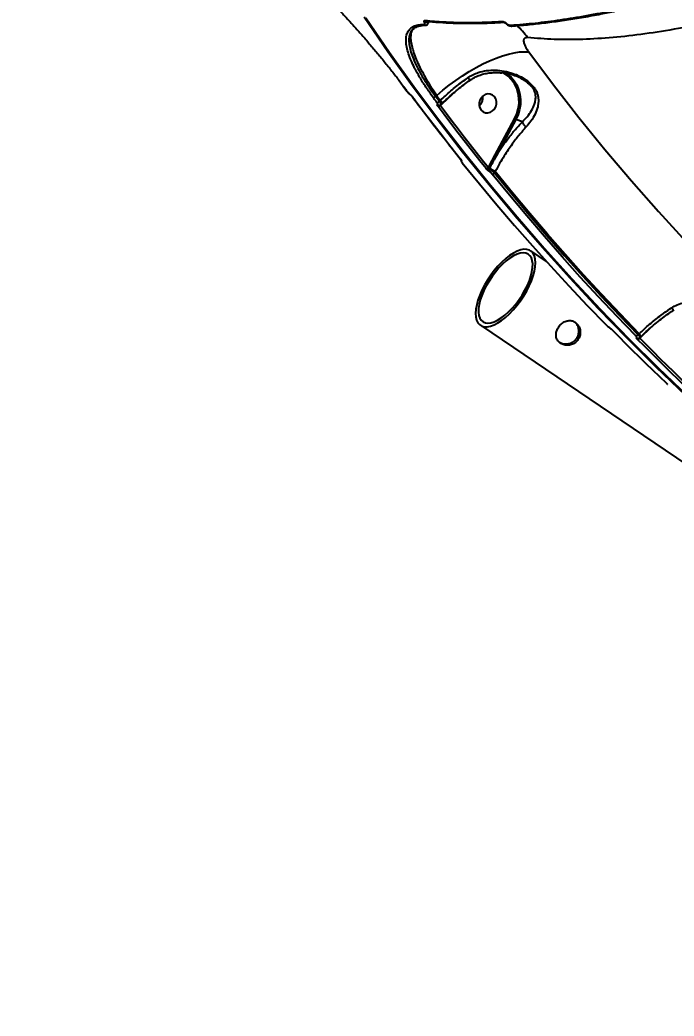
# Model space of a CAD drawing. Header units: millimetres. Extents: x -4153 to 4002, y -5023 to 3197.
# Drawn here: x -1524.8 to -1219.3, y -2143.7 to -1678.3 of the extents above; entities that cross this region are included whole.
import ezdxf

# ---------------------------------------------------------------- set-up
doc = ezdxf.new("R2010")
doc.units = ezdxf.units.MM
for name, color, linetype in [('DIKOM_ОБЪЕКТ', 7, 'Continuous'), ('DIKOM_РАЗМЕР_ЗОНА', 7, 'Continuous'), ('DIKOM_РАЗМЕР_ОБЪЕКТА', 7, 'Continuous')]:
    doc.layers.add(name, color=color, linetype=linetype)
doc.styles.add('style1', font='arialbd.ttf', dxfattribs={"width": 0.8})
doc.dimstyles.new('1-50', dxfattribs={"dimtxt": 300, "dimasz": 200, "dimexe": 100, "dimexo": 0, "dimgap": 100, "dimtad": 1, "dimtxsty": 'style1', "dimcen": 200, "dimclrd": 7, "dimclre": 7, "dimclrt": 7, "dimadec": 1, "dimazin": 2, "dimtfac": 1, "dimtmove": 0, "dimatfit": 2, "dimfxl": 0, "dimlwd": 25, "dimlwe": 18, "dimarcsym": 0})

# ---------------------------------------------------------------- blocks, each defined once
blk = doc.blocks.new('*D9')
at = {"layer": 'Defpoints', "color": 0, "transparency": 16777216}
for p in [(2370.19, 1747.32), (-2106.31, -2974.61), (1195.51, -2974.61)]:
    blk.add_point(p, dxfattribs=at)
at = {"layer": 'DIKOM_РАЗМЕР_ОБЪЕКТА', "color": 7, "lineweight": 18, "transparency": 16777216}
for p, q in [((2370.19, 1747.32), (-2206.31, 1747.32)), ((1195.51, -2974.61), (-2206.31, -2974.61))]:
    blk.add_line(p, q, dxfattribs=at)
at = {"layer": 'DIKOM_РАЗМЕР_ОБЪЕКТА', "color": 7, "lineweight": 25, "transparency": 16777216}
blk.add_line((-2106.31, 1547.32), (-2106.31, -2774.61), dxfattribs=at)
at = {"layer": 'DIKOM_РАЗМЕР_ОБЪЕКТА', "color": 7, "transparency": 16777216}
for points in [[(-2139.64, 1547.32), (-2072.98, 1547.32), (-2106.31, 1747.32)], [(-2139.64, -2774.61), (-2072.98, -2774.61), (-2106.31, -2974.61)]]:
    blk.add_solid(points, dxfattribs=at)
at = {"layer": 'DIKOM_РАЗМЕР_ОБЪЕКТА', "color": 7, "transparency": 16777216, "insert": (-2359.48, -612.26), "char_height": 300, "attachment_point": 5, "rotation": 90, "style": 'style1'}
blk.add_mtext('{\\fArial|b0|i0|c204|p34;4700}', dxfattribs=at)
blk = doc.blocks.new('*D10')
at = {"layer": 'Defpoints', "color": 0, "transparency": 16777216}
for p in [(4001.69, -909.96), (-3216.31, -1859.46), (4001.69, -4923)]:
    blk.add_point(p, dxfattribs=at)
at = {"layer": 'DIKOM_РАЗМЕР_ЗОНА', "color": 7, "lineweight": 18, "transparency": 16777216}
for p, q in [((4001.69, -909.96), (4001.69, -5023)), ((-3216.31, -1859.46), (-3216.31, -5023))]:
    blk.add_line(p, q, dxfattribs=at)
at = {"layer": 'DIKOM_РАЗМЕР_ЗОНА', "color": 7, "lineweight": 25, "transparency": 16777216}
blk.add_line((-3016.31, -4923), (3801.69, -4923), dxfattribs=at)
at = {"layer": 'DIKOM_РАЗМЕР_ЗОНА', "color": 7, "transparency": 16777216}
for points in [[(-3016.31, -4889.67), (-3016.31, -4956.33), (-3216.31, -4923)], [(3801.69, -4889.67), (3801.69, -4956.33), (4001.69, -4923)]]:
    blk.add_solid(points, dxfattribs=at)
at = {"layer": 'DIKOM_РАЗМЕР_ЗОНА', "color": 7, "transparency": 16777216, "insert": (392.69, -4669.83), "char_height": 300, "attachment_point": 5, "style": 'style1'}
blk.add_mtext('{\\fArial|b0|i0|c204|p34;7200}', dxfattribs=at)
blk = doc.blocks.new('*D11')
at = {"layer": 'Defpoints', "color": 0, "transparency": 16777216}
for p in [(2631.36, 3197.31), (-3702.81, -4429.79), (2071.05, -4429.79)]:
    blk.add_point(p, dxfattribs=at)
at = {"layer": 'DIKOM_РАЗМЕР_ЗОНА', "color": 7, "lineweight": 18, "transparency": 16777216}
for p, q in [((2631.36, 3197.31), (-3802.81, 3197.31)), ((2071.05, -4429.79), (-3802.81, -4429.79))]:
    blk.add_line(p, q, dxfattribs=at)
at = {"layer": 'DIKOM_РАЗМЕР_ЗОНА', "color": 7, "lineweight": 25, "transparency": 16777216}
blk.add_line((-3702.81, 2997.31), (-3702.81, -4229.79), dxfattribs=at)
at = {"layer": 'DIKOM_РАЗМЕР_ЗОНА', "color": 7, "transparency": 16777216}
for points in [[(-3736.14, 2997.31), (-3669.48, 2997.31), (-3702.81, 3197.31)], [(-3736.14, -4229.79), (-3669.48, -4229.79), (-3702.81, -4429.79)]]:
    blk.add_solid(points, dxfattribs=at)
at = {"layer": 'DIKOM_РАЗМЕР_ЗОНА', "color": 7, "transparency": 16777216, "insert": (-3955.98, -616.24), "char_height": 300, "attachment_point": 5, "rotation": 90, "style": 'style1'}
blk.add_mtext('{\\fArial|b0|i0|c204|p34;7600}', dxfattribs=at)
blk = doc.blocks.new('*D12')
at = {"layer": 'Defpoints', "color": 0, "transparency": 16777216}
for p in [(-1688.31, 690.56), (2486.69, 690.56), (-1688.31, -3442.2)]:
    blk.add_point(p, dxfattribs=at)
at = {"layer": 'DIKOM_РАЗМЕР_ОБЪЕКТА', "color": 7, "lineweight": 18, "transparency": 16777216}
for p, q in [((-1688.31, 690.56), (-1688.31, -3542.2)), ((2486.69, 690.56), (2486.69, -3542.2))]:
    blk.add_line(p, q, dxfattribs=at)
at = {"layer": 'DIKOM_РАЗМЕР_ОБЪЕКТА', "color": 7, "lineweight": 25, "transparency": 16777216}
blk.add_line((2286.69, -3442.2), (-1488.31, -3442.2), dxfattribs=at)
at = {"layer": 'DIKOM_РАЗМЕР_ОБЪЕКТА', "color": 7, "transparency": 16777216}
for points in [[(-1488.31, -3408.87), (-1488.31, -3475.54), (-1688.31, -3442.2)], [(2286.69, -3408.87), (2286.69, -3475.54), (2486.69, -3442.2)]]:
    blk.add_solid(points, dxfattribs=at)
at = {"layer": 'DIKOM_РАЗМЕР_ОБЪЕКТА', "color": 7, "transparency": 16777216, "insert": (399.19, -3189.03), "char_height": 300, "attachment_point": 5, "style": 'style1'}
blk.add_mtext('{\\fArial|b0|i0|c204|p34;4175}', dxfattribs=at)

msp = doc.modelspace()

# ---------------------------------------------------------------- linework, layer by layer
at = {"layer": 'DIKOM_ОБЪЕКТ', "color": 7, "linetype": 'Continuous'}
for p, q in [((-1334.929, -1678.892), (-1334.949, -1678.89)), ((-1345.832, -1709.221), (-1344.071, -1711.606)), ((-1322.732, -1712.806), (-1323.182, -1713.246)), ((-1330.19, -1713.62), (-1330.691, -1714.02)), ((-1328.932, -1716.402), (-1328.469, -1715.95)), ((-1328.277, -1717.873), (-1327.745, -1717.352)), ((-1323.182, -1713.246), (-1327.764, -1717.672)), ((-1327.745, -1717.352), (-1327.735, -1717.341)), ((-1327.764, -1717.672), (-1328.387, -1718.282)), ((-1302.921, -1741.376), (-1293.781, -1724.442)), ((-1293.187, -1724.746), (-1302.326, -1741.68)), ((-1290.161, -1725.883), (-1293.187, -1724.746)), ((-1305.6, -1747.736), (-1305.709, -1747.938)), ((-1302.826, -1749.174), (-1303.157, -1749.788)), ((-1278.95, -1791.102), (-1286.225, -1786.178)), ((-1309.769, -1820.958), (-1136.337, -1938.363)), ((-1248.372, -1822.989), (-1248.289, -1823.072)), ((-1248.288, -1823.07), (-1248.234, -1823.109)), ((-1230.334, -1822.209), (-1234.926, -1826.645)), ((-1229.88, -1821.765), (-1230.334, -1822.209)), ((-1236.095, -1825.376), (-1235.631, -1824.923)), ((-1235.318, -1826.726), (-1234.908, -1826.325)), ((-1234.926, -1826.645), (-1235.283, -1826.994)), ((-1234.908, -1826.325), (-1234.898, -1826.314))]:
    msp.add_line(p, q, dxfattribs=at)
at = {"layer": 'DIKOM_ОБЪЕКТ', "color": 7, "linetype": 'Continuous', "flags": 128}
for points in [[(-1213.753, -1853.821), (-1227.637, -1840.533), (-1241.286, -1826.969), (-1254.699, -1813.133), (-1267.871, -1799.029), (-1280.797, -1784.661), (-1293.474, -1770.033), (-1305.899, -1755.15), (-1318.066, -1740.017), (-1329.973, -1724.637), (-1341.617, -1709.016), (-1352.992, -1693.159), (-1364.097, -1677.069)], [(-1363.276, -1677.378), (-1352.171, -1693.467), (-1340.795, -1709.325), (-1329.152, -1724.946), (-1317.245, -1740.325), (-1305.078, -1755.459), (-1292.653, -1770.342), (-1279.976, -1784.97), (-1267.05, -1799.338), (-1253.878, -1813.442), (-1240.465, -1827.278), (-1226.815, -1840.842), (-1212.932, -1854.129)], [(-1297.773, -1679.898), (-1297.767, -1679.917), (-1297.756, -1679.931), (-1297.74, -1679.941), (-1297.718, -1679.946), (-1297.691, -1679.946), (-1297.659, -1679.941), (-1297.622, -1679.931), (-1297.581, -1679.917)], [(-1335.472, -1680.738), (-1335.477, -1680.738), (-1335.532, -1680.74)], [(-1294.81, -1681.133), (-1294.858, -1681.139), (-1294.87, -1681.139)], [(-1330.19, -1713.62), (-1327.336, -1711.174), (-1324.358, -1708.807), (-1321.284, -1706.539), (-1318.142, -1704.392), (-1314.961, -1702.386), (-1311.769, -1700.538), (-1308.595, -1698.866), (-1305.469, -1697.384), (-1302.419, -1696.107), (-1299.473, -1695.046), (-1296.658, -1694.21), (-1293.999, -1693.607), (-1291.521, -1693.243), (-1289.245, -1693.121), (-1287.194, -1693.242)], [(-1287.194, -1693.242), (-1275.607, -1708.668), (-1263.753, -1723.848), (-1251.635, -1738.776), (-1239.257, -1753.449), (-1226.623, -1767.861), (-1213.737, -1782.008)], [(-1293.781, -1724.442), (-1292.769, -1722.172), (-1292.084, -1719.783), (-1291.743, -1717.334), (-1291.753, -1714.884), (-1292.114, -1712.491), (-1292.818, -1710.215), (-1293.848, -1708.109), (-1295.178, -1706.224), (-1296.777, -1704.607), (-1298.606, -1703.296), (-1299.201, -1702.963)], [(-1297.769, -1703.178), (-1297.141, -1703.606), (-1295.461, -1705.041), (-1294.012, -1706.743), (-1292.824, -1708.676), (-1291.925, -1710.797), (-1291.333, -1713.06), (-1291.061, -1715.416), (-1291.115, -1717.815), (-1291.494, -1720.204), (-1292.189, -1722.531), (-1293.187, -1724.746)], [(-1345.832, -1709.221), (-1345.829, -1709.224), (-1345.771, -1709.27)], [(-1345.771, -1709.27), (-1345.551, -1709.569), (-1345.331, -1709.867), (-1345.111, -1710.165), (-1344.891, -1710.463), (-1344.671, -1710.761), (-1344.451, -1711.058), (-1344.231, -1711.356), (-1344.01, -1711.654)], [(-1344.071, -1711.606), (-1344.069, -1711.608), (-1344.01, -1711.654)], [(-1309.411, -1714.623), (-1310.039, -1715.735), (-1310.365, -1716.972), (-1310.361, -1718.235), (-1310.028, -1719.42), (-1309.393, -1720.431), (-1308.508, -1721.188), (-1307.443, -1721.628), (-1306.286, -1721.715), (-1305.13, -1721.444), (-1304.069, -1720.835), (-1303.188, -1719.939), (-1302.56, -1718.827), (-1302.234, -1717.59), (-1302.238, -1716.327), (-1302.571, -1715.143), (-1303.206, -1714.131), (-1304.091, -1713.375), (-1305.156, -1712.935), (-1306.313, -1712.847), (-1307.469, -1713.118), (-1308.53, -1713.727), (-1309.411, -1714.623)], [(-1342.507, -1713.182), (-1342.603, -1713.11), (-1342.714, -1712.982)], [(-1341.477, -1714.257), (-1341.474, -1714.261), (-1341.414, -1714.306)], [(-1341.414, -1714.306), (-1338.669, -1717.975), (-1335.91, -1721.631), (-1333.136, -1725.273), (-1330.347, -1728.902), (-1327.544, -1732.517), (-1324.726, -1736.119), (-1321.894, -1739.707), (-1319.047, -1743.282)], [(-1330.051, -1716.904), (-1330.271, -1716.607), (-1330.492, -1716.309), (-1330.712, -1716.011), (-1330.932, -1715.713), (-1331.152, -1715.415), (-1331.372, -1715.117), (-1331.592, -1714.819), (-1331.812, -1714.52)], [(-1330.691, -1714.02), (-1330.471, -1714.318), (-1330.252, -1714.616), (-1330.032, -1714.914), (-1329.812, -1715.212), (-1329.592, -1715.51), (-1329.372, -1715.807), (-1329.152, -1716.105), (-1328.932, -1716.402)], [(-1328.469, -1715.95), (-1328.684, -1715.659), (-1328.9, -1715.368), (-1329.115, -1715.077), (-1329.33, -1714.786), (-1329.545, -1714.495), (-1329.76, -1714.203), (-1329.975, -1713.912), (-1330.19, -1713.62)], [(-1307.141, -1747.76), (-1309.988, -1744.185), (-1312.82, -1740.597), (-1315.638, -1736.996), (-1318.441, -1733.38), (-1321.229, -1729.751), (-1324.003, -1726.109), (-1326.763, -1722.454), (-1329.508, -1718.785)], [(-1328.387, -1718.282), (-1325.644, -1721.947), (-1322.887, -1725.6), (-1320.116, -1729.239), (-1317.329, -1732.865), (-1314.528, -1736.477), (-1311.713, -1740.076), (-1308.883, -1743.661), (-1306.039, -1747.233)], [(-1319.112, -1743.23), (-1319.107, -1743.236), (-1319.047, -1743.282)], [(-1318.819, -1743.636), (-1318.775, -1743.699), (-1318.682, -1743.793)], [(-1318.214, -1745.067), (-1310.2, -1754.909), (-1302.077, -1764.643), (-1293.845, -1774.268), (-1285.506, -1783.783), (-1277.06, -1793.186), (-1268.51, -1802.478), (-1259.855, -1811.655), (-1251.097, -1820.718)], [(-1303.157, -1749.788), (-1295.15, -1759.621), (-1287.033, -1769.347), (-1278.808, -1778.964), (-1270.476, -1788.471), (-1262.037, -1797.867), (-1253.493, -1807.151), (-1244.846, -1816.321), (-1236.095, -1825.376)], [(-1235.631, -1824.923), (-1244.4, -1815.849), (-1253.066, -1806.66), (-1261.627, -1797.357), (-1270.082, -1787.941), (-1278.431, -1778.414), (-1286.672, -1768.776), (-1294.804, -1759.029), (-1302.826, -1749.174)], [(-1237.138, -1825.968), (-1245.896, -1816.906), (-1254.551, -1807.728), (-1263.102, -1798.437), (-1271.547, -1789.033), (-1279.886, -1779.518), (-1288.118, -1769.893), (-1296.241, -1760.159), (-1304.255, -1750.317)], [(-1291.039, -1809.551), (-1289.514, -1807.267), (-1288.135, -1804.919), (-1286.924, -1802.547), (-1285.902, -1800.194), (-1285.088, -1797.898), (-1284.495, -1795.699), (-1284.132, -1793.635), (-1284.007, -1791.741), (-1284.121, -1790.049), (-1284.473, -1788.588), (-1285.056, -1787.384), (-1285.86, -1786.457), (-1286.872, -1785.822), (-1288.074, -1785.491), (-1289.447, -1785.47), (-1290.965, -1785.758), (-1292.604, -1786.35), (-1294.335, -1787.238), (-1296.128, -1788.405), (-1297.954, -1789.831), (-1299.781, -1791.492), (-1301.577, -1793.36), (-1303.311, -1795.402), (-1304.955, -1797.585), (-1306.479, -1799.869), (-1307.859, -1802.217), (-1309.07, -1804.588), (-1310.091, -1806.942), (-1310.905, -1809.238), (-1311.499, -1811.437), (-1311.861, -1813.501), (-1311.987, -1815.395), (-1311.872, -1817.087), (-1311.521, -1818.548), (-1310.938, -1819.752), (-1310.134, -1820.679), (-1309.122, -1821.314), (-1307.919, -1821.645), (-1306.547, -1821.667), (-1305.029, -1821.378), (-1303.39, -1820.786), (-1301.659, -1819.898), (-1299.865, -1818.732), (-1298.039, -1817.305), (-1296.213, -1815.644), (-1294.417, -1813.776), (-1292.682, -1811.734), (-1291.039, -1809.551)], [(-1291.701, -1808.981), (-1290.265, -1806.823), (-1288.972, -1804.604), (-1287.848, -1802.365), (-1286.912, -1800.149), (-1286.184, -1797.997), (-1285.675, -1795.948), (-1285.395, -1794.042), (-1285.351, -1792.312), (-1285.542, -1790.793), (-1285.965, -1789.511), (-1286.612, -1788.492), (-1287.471, -1787.753), (-1288.526, -1787.309), (-1289.758, -1787.167), (-1291.143, -1787.331), (-1292.656, -1787.798), (-1294.268, -1788.559), (-1295.95, -1789.599), (-1297.67, -1790.899), (-1299.396, -1792.435), (-1301.096, -1794.178), (-1302.738, -1796.097), (-1304.292, -1798.154), (-1305.729, -1800.313), (-1307.021, -1802.532), (-1308.146, -1804.771), (-1309.081, -1806.987), (-1309.81, -1809.139), (-1310.319, -1811.188), (-1310.598, -1813.094), (-1310.643, -1814.823), (-1310.452, -1816.343), (-1310.029, -1817.624), (-1309.382, -1818.644), (-1308.522, -1819.383), (-1307.467, -1819.827), (-1306.235, -1819.969), (-1304.85, -1819.804), (-1303.338, -1819.338), (-1301.725, -1818.577), (-1300.043, -1817.538), (-1298.323, -1816.237), (-1296.597, -1814.701), (-1294.898, -1812.958), (-1293.255, -1811.039), (-1291.701, -1808.981)], [(-1249.506, -1822.044), (-1249.551, -1822.016), (-1249.667, -1821.916)], [(-1248.234, -1823.109), (-1245.114, -1826.267), (-1241.983, -1829.411), (-1238.838, -1832.54), (-1235.681, -1835.654), (-1232.512, -1838.754), (-1229.331, -1841.839), (-1226.137, -1844.909), (-1222.931, -1847.965)], [(-1211.025, -1852.443), (-1214.231, -1849.388), (-1217.425, -1846.317), (-1220.606, -1843.232), (-1223.775, -1840.133), (-1226.932, -1837.018), (-1230.076, -1833.889), (-1233.208, -1830.746), (-1236.327, -1827.587)], [(-1235.283, -1826.994), (-1232.167, -1830.15), (-1229.038, -1833.291), (-1225.896, -1836.417), (-1222.742, -1839.529), (-1219.575, -1842.626), (-1216.397, -1845.709), (-1213.205, -1848.777), (-1210.002, -1851.83)]]:
    msp.add_lwpolyline(points, dxfattribs=at)
at = {"layer": 'DIKOM_ОБЪЕКТ', "color": 7, "linetype": 'Continuous'}
for centre, radius, start, end in [((-1335.671, -1677.943), 1.493, 261.10355, 319.37308), ((-1334.86, -1678.111), 0.784, 212.04061, 263.46349), ((-1299.1, -1678.627), 0.745, 210.71226, 272.39796), ((-1340.298, -1680.743), 0.934, 218.51329, 307.63479), ((-1335.513, -1679.898), 0.842, 214.31751, 268.72774), ((-1294.877, -1680.393), 0.746, 210.81195, 270.47856), ((-1316.396, -1707.064), 35.237, 35.57287, 47.9595), ((-1331.84, -1712.952), 1.569, 271.02903, 317.07224), ((-1330.081, -1715.339), 1.566, 271.10083, 317.21758), ((-1329.941, -1717.616), 2.223, 7.10471, 48.52727), ((-1326.9, -1716.937), 1.133, 209.33681, 220.40142), ((-1313.439, -1714.596), 4.896, 309.30455, 9.47393), ((-1313.443, -1714.594), 4.9, 309.32573, 9.44753), ((-1329.066, -1717.273), 0.917, 218.71484, 269.74866), ((-1329.531, -1717.234), 1.551, 270.85752, 317.51684), ((-1291.095, -1719.913), 5.266, 239.32451, 246.59369), ((-1317.871, -1743.532), 0.998, 185.6416, 220.31533), ((-1300.268, -1736.914), 5.191, 239.27243, 246.64576), ((-1307.182, -1746.258), 1.502, 271.55794, 319.55234), ((-1301.301, -1752.418), 6.717, 133.74589, 142.47436), ((-1303.72, -1743.499), 4.635, 241.30784, 246.06966), ((-1304.814, -1748.482), 1.048, 148.73175, 212.2834), ((-1317.836, -1774.748), 29.654, 59.58953, 65.63039), ((-1304.304, -1748.812), 1.506, 271.86305, 319.62341), ((-1237.229, -1824.593), 1.379, 273.81336, 325.37123), ((-1236.104, -1826.121), 0.912, 226.24413, 268.57358), ((-1236.413, -1826.221), 1.369, 273.59688, 325.62191), ((-1237.106, -1826.59), 2.225, 7.11616, 48.50771), ((-1234.078, -1825.921), 1.115, 209.24398, 220.49425)]:
    msp.add_arc(centre, radius, start, end, dxfattribs=at)
for points, knots in [([(-775.147, -1423.176), (-778.78, -1427.027), (-786.052, -1434.734), (-797.69, -1446.359), (-809.825, -1457.994), (-822.653, -1469.772), (-836.164, -1481.666), (-850.35, -1493.648), (-864.987, -1505.521), (-880.537, -1517.644), (-897.033, -1529.974), (-914.481, -1542.46), (-932.304, -1554.678), (-950.419, -1566.571), (-968.742, -1578.082), (-987.198, -1589.158), (-1005.757, -1599.772), (-1024.387, -1609.916), (-1043.05, -1619.575), (-1061.659, -1628.703), (-1080.125, -1637.257), (-1098.377, -1645.196), (-1116.379, -1652.497), (-1134.107, -1659.16), (-1151.523, -1665.177), (-1168.546, -1670.519), (-1185.096, -1675.162), (-1201.415, -1679.153), (-1217.423, -1682.431), (-1233.05, -1684.953), (-1247.972, -1686.655), (-1262.103, -1687.5), (-1275.484, -1687.566), (-1283.653, -1686.899), (-1287.735, -1686.565)], [0, 0, 0, 0, 0.0277664, 0.0555663, 0.0833658, 0.1111323, 0.1400374, 0.1689801, 0.1979226, 0.2268277, 0.2586373, 0.2905482, 0.3225098, 0.3544716, 0.3863819, 0.4181914, 0.4498953, 0.4816999, 0.5135555, 0.5454108, 0.5772152, 0.6089191, 0.6405474, 0.672276, 0.7040551, 0.7358343, 0.7675626, 0.7991908, 0.8325939, 0.8660265, 0.8994295, 0.932943, 0.9664864, 1, 1, 1, 1]), ([(-1384.039, -1665.148), (-1383.013, -1666.176), (-1380.962, -1668.233), (-1377.576, -1671.742), (-1374.111, -1675.417), (-1370.628, -1679.197), (-1367.024, -1683.201), (-1363.344, -1687.394), (-1359.647, -1691.719), (-1355.986, -1696.124), (-1352.421, -1700.556), (-1348.976, -1704.97), (-1346.838, -1707.838), (-1345.771, -1709.27)], [0, 0, 0, 0, 0.1009663, 0.2019369, 0.2903375, 0.3790229, 0.4674241, 0.5561154, 0.6450899, 0.733782, 0.8224255, 0.9113564, 1, 1, 1, 1]), ([(-1295.518, -1680.775), (-1291.753, -1680.462), (-1284.224, -1679.835), (-1272.354, -1678.291), (-1260.107, -1676.341), (-1251.596, -1674.639), (-1247.34, -1673.788)], [0, 0, 0, 0, 0.2490966, 0.4981927, 0.7490952, 1, 1, 1, 1]), ([(-1294.813, -1681.086), (-1294.008, -1681.033), (-1290.794, -1680.822), (-1284.98, -1680.25), (-1277.375, -1679.369), (-1269.582, -1678.28), (-1261.621, -1676.994), (-1253.98, -1675.617), (-1248.923, -1674.577), (-1246.633, -1674.106)], [0, 0, 0, 0, 0.0541381, 0.2163178, 0.3786007, 0.5409467, 0.7033242, 0.8656823, 1, 1, 1, 1]), ([(-1336.209, -1680.373), (-1336.098, -1680.359), (-1335.877, -1680.33), (-1335.735, -1680.103), (-1335.732, -1679.793), (-1335.847, -1679.54), (-1335.902, -1679.418)], [0, 0, 0, 0, 0.2974941, 0.5890511, 0.8028767, 1, 1, 1, 1]), ([(-1335.902, -1679.418), (-1335.919, -1679.387), (-1335.99, -1679.25), (-1336.068, -1679.006), (-1336.054, -1678.73), (-1335.885, -1678.533), (-1335.648, -1678.529), (-1335.525, -1678.527)], [0, 0, 0, 0, 0.0491418, 0.2179151, 0.4266787, 0.7022279, 1, 1, 1, 1]), ([(-1335.532, -1680.724), (-1335.467, -1680.729), (-1335.21, -1680.746), (-1334.77, -1680.591), (-1334.34, -1680.262), (-1334.238, -1679.972), (-1334.202, -1679.868)], [0, 0, 0, 0, 0.1229989, 0.4814498, 0.814538, 1, 1, 1, 1]), ([(-1335.525, -1678.527), (-1335.173, -1678.562), (-1333.413, -1678.738), (-1328.757, -1679.128), (-1321.335, -1679.486), (-1311.262, -1679.57), (-1303.863, -1679.209), (-1299.741, -1679.007)], [0, 0, 0, 0, 0.0321645, 0.1608357, 0.4183971, 0.6759566, 1, 1, 1, 1]), ([(-1334.951, -1678.89), (-1334.951, -1678.89), (-1334.953, -1678.89), (-1334.951, -1678.89), (-1334.949, -1678.89)], [0, 0, 0, 0, 0.0690748, 1, 1, 1, 1]), ([(-1334.929, -1678.87), (-1334.508, -1678.919), (-1332.073, -1679.201), (-1327.419, -1679.522), (-1320.968, -1679.821), (-1314.316, -1679.906), (-1307.461, -1679.78), (-1302.375, -1679.592), (-1299.516, -1679.386), (-1299.071, -1679.354)], [0, 0, 0, 0, 0.0389417, 0.2251503, 0.4109134, 0.5960142, 0.7806938, 0.9658059, 1, 1, 1, 1]), ([(-1334.175, -1678.955), (-1334.15, -1679.023), (-1334.047, -1679.307), (-1334.054, -1679.64), (-1334.174, -1679.821), (-1334.205, -1679.867)], [0, 0, 0, 0, 0.1897272, 0.792404, 1, 1, 1, 1]), ([(-1334.167, -1679.923), (-1334.125, -1679.809), (-1333.99, -1679.449), (-1333.825, -1679.187), (-1333.713, -1679.008)], [0, 0, 0, 0, 0.3167731, 1, 1, 1, 1]), ([(-1299.741, -1679.007), (-1299.682, -1679.005), (-1299.393, -1678.995), (-1298.885, -1679.082), (-1298.291, -1679.341), (-1297.869, -1679.617), (-1297.677, -1679.817), (-1297.581, -1679.917)], [0, 0, 0, 0, 0.0951367, 0.4720109, 0.7157726, 0.8572254, 1, 1, 1, 1]), ([(-1299.077, -1679.375), (-1299.069, -1679.373), (-1298.998, -1679.362), (-1298.687, -1679.393), (-1298.305, -1679.528), (-1298.024, -1679.69), (-1297.872, -1679.811), (-1297.789, -1679.892), (-1297.739, -1679.953), (-1297.711, -1679.995), (-1297.703, -1680.008), (-1297.701, -1680.013)], [0, 0, 0, 0, 0.0439531, 0.3939957, 0.6579103, 0.7971459, 0.8674477, 0.9114105, 0.9445023, 0.9795475, 1, 1, 1, 1]), ([(-1297.749, -1679.92), (-1297.615, -1680.069), (-1297.325, -1680.39), (-1296.733, -1680.753), (-1296.051, -1681.025), (-1295.409, -1681.168), (-1295.021, -1681.123), (-1294.872, -1681.106)], [0, 0, 0, 0, 0.16680199, 0.35965104, 0.57903209, 0.83851428, 1, 1, 1, 1]), ([(-1297.581, -1679.917), (-1297.488, -1680.015), (-1297.301, -1680.209), (-1296.896, -1680.473), (-1296.328, -1680.715), (-1295.846, -1680.79), (-1295.571, -1680.778), (-1295.518, -1680.775)], [0, 0, 0, 0, 0.14560446, 0.28993668, 0.53209118, 0.90980923, 1, 1, 1, 1]), ([(-1340.476, -1700.759), (-1341.019, -1699.656), (-1342.165, -1697.327), (-1343.39, -1694.082), (-1344.225, -1691.012), (-1344.575, -1688.281), (-1344.449, -1685.911), (-1343.807, -1683.953), (-1342.717, -1682.369), (-1341.591, -1681.673), (-1341.029, -1681.325)], [0, 0, 0, 0, 0.1135563, 0.2397295, 0.3662867, 0.4932505, 0.6198111, 0.7464029, 0.8734013, 1, 1, 1, 1]), ([(-1340.771, -1682.231), (-1340.949, -1682.349), (-1341.665, -1682.826), (-1342.443, -1684.085), (-1343.093, -1685.992), (-1343.213, -1688.322), (-1342.868, -1691), (-1342.056, -1694.005), (-1340.783, -1697.313), (-1339.087, -1700.874), (-1336.873, -1704.855), (-1334.123, -1709.242), (-1331.835, -1712.427), (-1330.691, -1714.02)], [0, 0, 0, 0, 0.03108674, 0.12531004, 0.21923131, 0.31316019, 0.40739005, 0.50131808, 0.5950016, 0.68898429, 0.78267006, 0.89133297, 1, 1, 1, 1]), ([(-1330.19, -1713.62), (-1331.111, -1712.208), (-1332.954, -1709.382), (-1335.363, -1705.284), (-1337.47, -1701.348), (-1339.223, -1697.635), (-1340.606, -1694.189), (-1341.581, -1691.068), (-1342.145, -1688.306), (-1342.292, -1685.933), (-1341.98, -1684.027), (-1341.405, -1682.707), (-1340.767, -1682.228), (-1340.533, -1682.051)], [0, 0, 0, 0, 0.0929032, 0.1858021, 0.2797505, 0.3739948, 0.4679403, 0.5628187, 0.6580015, 0.7528779, 0.8483993, 0.944231, 1, 1, 1, 1]), ([(-1341.118, -1682.611), (-1340.973, -1682.452), (-1340.618, -1682.062), (-1340.099, -1681.798), (-1339.792, -1681.641)], [0, 0, 0, 0, 0.4071882, 1, 1, 1, 1]), ([(-1341.029, -1681.325), (-1340.352, -1681.046), (-1338.987, -1680.483), (-1337.139, -1680.41), (-1336.209, -1680.373)], [0, 0, 0, 0, 0.4964941, 1, 1, 1, 1]), ([(-1339.616, -1681.525), (-1339.519, -1681.472), (-1339.052, -1681.217), (-1337.956, -1680.957), (-1336.664, -1680.759), (-1335.758, -1680.776), (-1335.472, -1680.781)], [0, 0, 0, 0, 0.0976417, 0.4700134, 0.8325453, 1, 1, 1, 1]), ([(-1287.735, -1686.565), (-1288.22, -1686.588), (-1289.196, -1686.635), (-1289.702, -1687.737), (-1289.41, -1689.453), (-1288.48, -1691.399), (-1287.561, -1692.716), (-1287.194, -1693.242)], [0, 0, 0, 0, 0.2099021, 0.4228922, 0.6382631, 0.8553566, 1, 1, 1, 1]), ([(-1331.812, -1714.52), (-1332.981, -1712.891), (-1335.318, -1709.634), (-1338.081, -1705.175), (-1339.79, -1702.213), (-1340.417, -1700.883), (-1340.476, -1700.759)], [0, 0, 0, 0, 0.338828, 0.6776523, 0.9698542, 1, 1, 1, 1]), ([(-1315.626, -1705.26), (-1314.869, -1704.784), (-1313.353, -1703.832), (-1310.422, -1702.666), (-1306.896, -1701.867), (-1302.786, -1701.669), (-1298.656, -1702.111), (-1294.858, -1703.098), (-1291.471, -1704.479), (-1288.452, -1706.204), (-1286.154, -1708.096), (-1284.669, -1709.866), (-1283.771, -1711.292), (-1283.148, -1712.76), (-1282.703, -1714.545), (-1282.607, -1716.589), (-1283.018, -1719.254), (-1284.117, -1722.261), (-1285.95, -1725.423), (-1287.636, -1727.399), (-1288.403, -1728.3)], [0, 0, 0, 0, 0.04507753, 0.09018138, 0.15889026, 0.22768366, 0.29840207, 0.36911496, 0.42504659, 0.48082052, 0.54082075, 0.5713854, 0.60195463, 0.6344667, 0.66703055, 0.71984814, 0.77277103, 0.85288422, 0.93298676, 1, 1, 1, 1]), ([(-1314.377, -1706.328), (-1313.95, -1706.035), (-1312.884, -1705.304), (-1310.979, -1704.419), (-1308.699, -1703.637), (-1306.235, -1703.113), (-1303.621, -1702.866), (-1301.436, -1702.847), (-1300.141, -1703.015), (-1299.754, -1703.065)], [0, 0, 0, 0, 0.1005511, 0.2510795, 0.4078999, 0.571714, 0.7441003, 0.9235173, 1, 1, 1, 1]), ([(-1287.105, -1708.186), (-1287.698, -1707.672), (-1289.064, -1706.488), (-1291.64, -1705.167), (-1294.768, -1703.978), (-1297.47, -1703.251), (-1299.205, -1703.115), (-1299.653, -1703.08)], [0, 0, 0, 0, 0.1676375, 0.3861665, 0.6121081, 0.8998716, 1, 1, 1, 1]), ([(-1328.469, -1715.95), (-1326.873, -1714.442), (-1323.636, -1711.381), (-1319.227, -1707.843), (-1316.511, -1705.895), (-1315.626, -1705.26)], [0, 0, 0, 0, 0.3958817, 0.8032201, 1, 1, 1, 1]), ([(-1327.713, -1717.365), (-1327.085, -1716.754), (-1325.608, -1715.321), (-1323.143, -1713.128), (-1320.365, -1710.793), (-1317.505, -1708.568), (-1315.504, -1707.071), (-1314.458, -1706.365), (-1314.39, -1706.319)], [0, 0, 0, 0, 0.1537251, 0.3609264, 0.569078, 0.7775157, 0.985437, 1, 1, 1, 1]), ([(-1314.406, -1706.281), (-1314.445, -1706.297), (-1314.532, -1706.334), (-1314.846, -1706.11), (-1315.211, -1705.749), (-1315.484, -1705.434), (-1315.599, -1705.293), (-1315.626, -1705.26)], [0, 0, 0, 0, 0.2283189, 0.5131125, 0.7979701, 0.9536187, 1, 1, 1, 1]), ([(-1290.159, -1725.887), (-1290.158, -1725.886), (-1289.372, -1725.1), (-1287.737, -1723.36), (-1285.805, -1720.61), (-1284.554, -1718.023), (-1283.961, -1715.703), (-1283.886, -1713.951), (-1284.175, -1712.39), (-1284.739, -1710.895), (-1285.606, -1709.644), (-1286.461, -1708.669), (-1286.877, -1708.357), (-1287.105, -1708.186)], [0, 0, 0, 0, 0.0001033, 0.1461048, 0.3178381, 0.4939727, 0.6043178, 0.7168759, 0.781648, 0.8482084, 0.9419163, 0.9682432, 1, 1, 1, 1]), ([(-1344.068, -1711.607), (-1344.049, -1711.633), (-1343.898, -1711.843), (-1343.546, -1712.262), (-1343.026, -1712.776), (-1342.718, -1713.073), (-1342.522, -1713.168), (-1342.508, -1713.175)], [0, 0, 0, 0, 0.0431825, 0.3504032, 0.6510398, 0.9749941, 1, 1, 1, 1]), ([(-1344.01, -1711.654), (-1343.91, -1711.783), (-1343.711, -1712.041), (-1343.364, -1712.423), (-1343.029, -1712.746), (-1342.82, -1712.913), (-1342.726, -1712.974), (-1342.714, -1712.982)], [0, 0, 0, 0, 0.2404347, 0.4810423, 0.7218485, 0.9628472, 1, 1, 1, 1]), ([(-1342.714, -1712.982), (-1342.702, -1712.99), (-1342.609, -1713.051), (-1342.398, -1713.218), (-1342.063, -1713.54), (-1341.714, -1713.921), (-1341.514, -1714.178), (-1341.414, -1714.306)], [0, 0, 0, 0, 0.0372615, 0.2782465, 0.519006, 0.7595889, 1, 1, 1, 1]), ([(-1342.508, -1713.182), (-1342.503, -1713.186), (-1342.486, -1713.196), (-1342.397, -1713.263), (-1342.243, -1713.397), (-1342.011, -1713.622), (-1341.742, -1713.92), (-1341.554, -1714.15), (-1341.48, -1714.253), (-1341.477, -1714.257)], [0, 0, 0, 0, 0.0605498, 0.1764475, 0.3295894, 0.5266889, 0.7536725, 0.9910771, 1, 1, 1, 1]), ([(-1341.477, -1714.257), (-1339.574, -1716.798), (-1334.056, -1724.164), (-1326.596, -1733.822), (-1320.98, -1740.882), (-1319.107, -1743.236)], [0, 0, 0, 0, 0.2597907, 0.7531902, 1, 1, 1, 1]), ([(-1329.781, -1717.846), (-1329.734, -1717.834), (-1329.64, -1717.81), (-1329.648, -1717.615), (-1329.767, -1717.327), (-1329.931, -1717.068), (-1330.037, -1716.924), (-1330.051, -1716.904)], [0, 0, 0, 0, 0.2407116, 0.4813673, 0.7221259, 0.9628611, 1, 1, 1, 1]), ([(-1328.932, -1716.402), (-1328.907, -1716.434), (-1328.727, -1716.67), (-1328.443, -1717.095), (-1328.238, -1717.55), (-1328.192, -1717.813), (-1328.278, -1717.845), (-1328.298, -1717.852)], [0, 0, 0, 0, 0.044914, 0.3354232, 0.6258174, 0.9159059, 1, 1, 1, 1]), ([(-1329.508, -1718.785), (-1329.522, -1718.766), (-1329.628, -1718.621), (-1329.793, -1718.363), (-1329.913, -1718.077), (-1329.922, -1717.883), (-1329.828, -1717.858), (-1329.781, -1717.846)], [0, 0, 0, 0, 0.0373074, 0.2778842, 0.5185602, 0.7592151, 1, 1, 1, 1]), ([(-1329.071, -1718.181), (-1329.053, -1718.184), (-1328.908, -1718.206), (-1328.604, -1718.124), (-1328.388, -1717.955), (-1328.283, -1717.873)], [0, 0, 0, 0, 0.0700165, 0.5462061, 1, 1, 1, 1]), ([(-1328.462, -1717.941), (-1328.467, -1717.944), (-1328.491, -1717.956), (-1328.494, -1718.021), (-1328.469, -1718.127), (-1328.423, -1718.223), (-1328.391, -1718.275), (-1328.387, -1718.282)], [0, 0, 0, 0, 0.0806434, 0.3722569, 0.6641367, 0.9552412, 1, 1, 1, 1]), ([(-1302.326, -1741.68), (-1301.521, -1740.422), (-1299.902, -1737.893), (-1297.06, -1733.941), (-1293.818, -1729.823), (-1291.387, -1727.204), (-1290.161, -1725.883)], [0, 0, 0, 0, 0.216064, 0.4341034, 0.7147603, 1, 1, 1, 1]), ([(-1290.161, -1725.883), (-1290.16, -1725.884), (-1290.159, -1725.884), (-1290.159, -1725.886), (-1290.159, -1725.887)], [0, 0, 0, 0, 0.5705795, 1, 1, 1, 1]), ([(-1290.159, -1725.887), (-1290.115, -1726.073), (-1290.027, -1726.445), (-1289.632, -1727.102), (-1289.111, -1727.714), (-1288.672, -1728.102), (-1288.441, -1728.273), (-1288.403, -1728.3)], [0, 0, 0, 0, 0.246234, 0.4924898, 0.7387102, 0.9580322, 1, 1, 1, 1]), ([(-1288.403, -1728.3), (-1289.52, -1729.548), (-1291.772, -1732.065), (-1295.218, -1736.596), (-1298.235, -1741.095), (-1300.824, -1745.413), (-1302.156, -1747.916), (-1302.826, -1749.174)], [0, 0, 0, 0, 0.21064314, 0.42474227, 0.67621278, 0.83739365, 1, 1, 1, 1]), ([(-1319.114, -1743.232), (-1319.063, -1743.296), (-1318.947, -1743.439), (-1318.854, -1743.577), (-1318.825, -1743.627), (-1318.82, -1743.635)], [0, 0, 0, 0, 0.3946159, 0.89375, 1, 1, 1, 1]), ([(-1319.047, -1743.282), (-1319.005, -1743.336), (-1318.858, -1743.522), (-1318.755, -1743.68), (-1318.682, -1743.793)], [0, 0, 0, 0, 0.2880957, 1, 1, 1, 1]), ([(-1318.976, -1743.408), (-1318.984, -1743.448), (-1319.011, -1743.58), (-1318.978, -1743.801), (-1318.896, -1744.079), (-1318.713, -1744.424), (-1318.489, -1744.763), (-1318.271, -1745.017), (-1318.228, -1745.067)], [0, 0, 0, 0, 0.0581961, 0.1877141, 0.3293484, 0.5454077, 0.9103864, 1, 1, 1, 1]), ([(-1318.824, -1743.63), (-1318.814, -1743.648), (-1318.786, -1743.692), (-1318.774, -1743.712), (-1318.78, -1743.706), (-1318.78, -1743.706)], [0, 0, 0, 0, 0.385498, 0.9909078, 1, 1, 1, 1]), ([(-1318.632, -1744.177), (-1318.668, -1744.18), (-1318.739, -1744.184), (-1318.703, -1744.345), (-1318.562, -1744.601), (-1318.376, -1744.864), (-1318.245, -1745.028), (-1318.214, -1745.067)], [0, 0, 0, 0, 0.2249275, 0.4495625, 0.6803155, 0.9237532, 1, 1, 1, 1]), ([(-1318.682, -1743.793), (-1318.642, -1743.865), (-1318.555, -1744.021), (-1318.526, -1744.169), (-1318.597, -1744.175), (-1318.632, -1744.177)], [0, 0, 0, 0, 0.2986271, 0.6490639, 1, 1, 1, 1]), ([(-1306.039, -1747.233), (-1305.937, -1747.043), (-1304.89, -1745.095), (-1303.855, -1743.141), (-1302.921, -1741.376)], [0, 0, 0, 0, 0.09738028, 1, 1, 1, 1]), ([(-1302.326, -1741.68), (-1303.278, -1743.437), (-1304.371, -1745.455), (-1305.459, -1747.474), (-1305.6, -1747.736)], [0, 0, 0, 0, 0.87023894, 1, 1, 1, 1]), ([(-1306.628, -1748.326), (-1306.681, -1748.273), (-1306.866, -1748.089), (-1307.027, -1747.897), (-1307.141, -1747.76)], [0, 0, 0, 0, 0.2877515, 1, 1, 1, 1]), ([(-1305.7, -1749.041), (-1305.793, -1748.99), (-1305.979, -1748.888), (-1306.313, -1748.625), (-1306.529, -1748.42), (-1306.628, -1748.326)], [0, 0, 0, 0, 0.3509728, 0.7013658, 1, 1, 1, 1]), ([(-1306.039, -1747.233), (-1306.021, -1747.313), (-1305.996, -1747.425), (-1305.957, -1747.535), (-1305.946, -1747.565)], [0, 0, 0, 0, 0.72098348, 1, 1, 1, 1]), ([(-1305.946, -1747.565), (-1305.925, -1747.618), (-1305.881, -1747.726), (-1305.805, -1747.852), (-1305.744, -1747.917), (-1305.716, -1747.934), (-1305.709, -1747.938)], [0, 0, 0, 0, 0.328177, 0.6786564, 0.9204097, 1, 1, 1, 1]), ([(-1305.709, -1747.938), (-1305.541, -1748.024), (-1305.198, -1748.197), (-1304.515, -1748.66), (-1303.794, -1749.213), (-1303.368, -1749.597), (-1303.157, -1749.788)], [0, 0, 0, 0, 0.24251389, 0.49168695, 0.74727724, 1, 1, 1, 1]), ([(-1304.255, -1750.317), (-1304.37, -1750.182), (-1304.601, -1749.91), (-1305.005, -1749.525), (-1305.396, -1749.208), (-1305.6, -1749.096), (-1305.7, -1749.041)], [0, 0, 0, 0, 0.2565664, 0.5136644, 0.7612404, 1, 1, 1, 1]), ([(-1220.564, -1812.876), (-1220.34, -1812.735), (-1219.236, -1812.043), (-1217.111, -1811.035), (-1213.922, -1810.049), (-1210.398, -1809.514), (-1206.308, -1809.485), (-1201.933, -1810.102), (-1197.678, -1811.437), (-1194.533, -1813.048), (-1192.535, -1814.497), (-1191.233, -1815.695), (-1190.199, -1816.967), (-1189.339, -1818.413), (-1188.75, -1820.016), (-1188.399, -1822.162), (-1188.546, -1824.719), (-1189.393, -1827.738), (-1190.864, -1830.851), (-1192.563, -1833.417), (-1193.818, -1834.889), (-1194.196, -1835.332)], [0, 0, 0, 0, 0.0134554, 0.066322, 0.1192308, 0.1832731, 0.2473509, 0.3264812, 0.405365, 0.4678603, 0.4990948, 0.5303021, 0.561443, 0.5926231, 0.6345141, 0.6764881, 0.7480838, 0.819761, 0.8939584, 0.9680649, 1, 1, 1, 1]), ([(-1235.631, -1824.923), (-1234.018, -1823.42), (-1230.746, -1820.37), (-1225.846, -1816.514), (-1222.402, -1814.084), (-1220.804, -1813.033), (-1220.564, -1812.876)], [0, 0, 0, 0, 0.3434967, 0.6969369, 0.9545251, 1, 1, 1, 1]), ([(-1234.876, -1826.338), (-1234.247, -1825.727), (-1232.769, -1824.292), (-1230.301, -1822.095), (-1227.517, -1819.756), (-1224.654, -1817.517), (-1221.92, -1815.507), (-1220.139, -1814.316), (-1219.338, -1813.781)], [0, 0, 0, 0, 0.1328429, 0.3122512, 0.4924731, 0.6729151, 0.8528974, 1, 1, 1, 1]), ([(-1219.368, -1813.743), (-1219.412, -1813.764), (-1219.519, -1813.812), (-1219.853, -1813.61), (-1220.205, -1813.283), (-1220.45, -1813.011), (-1220.537, -1812.908), (-1220.564, -1812.876)], [0, 0, 0, 0, 0.22121904, 0.52838268, 0.83552007, 0.94922338, 1, 1, 1, 1]), ([(-1264.19, -1827.726), (-1263.863, -1827.151), (-1263.207, -1826.002), (-1263.012, -1823.99), (-1263.417, -1822.036), (-1264.427, -1820.351), (-1265.875, -1819.194), (-1267.562, -1818.682), (-1269.344, -1818.819), (-1271.101, -1819.589), (-1272.646, -1820.909), (-1273.791, -1822.579), (-1274.428, -1824.397), (-1274.497, -1826.219), (-1273.933, -1827.898), (-1272.75, -1829.239), (-1271.102, -1830.085), (-1269.191, -1830.375), (-1267.21, -1830.055), (-1265.417, -1829.162), (-1264.58, -1828.182), (-1264.19, -1827.726)], [0, 0, 0, 0, 0.0522308, 0.1044133, 0.1578389, 0.2123203, 0.2653824, 0.3167409, 0.3687721, 0.4227549, 0.4770165, 0.5294994, 0.5809323, 0.6334986, 0.6877699, 0.7417331, 0.7936531, 0.8450706, 0.8982114, 0.9526873, 1, 1, 1, 1]), ([(-1264.853, -1827.156), (-1264.527, -1826.583), (-1263.875, -1825.437), (-1263.692, -1823.437), (-1264.064, -1821.475), (-1264.791, -1820.433), (-1265.15, -1819.917)], [0, 0, 0, 0, 0.2478949, 0.4955491, 0.7502364, 1, 1, 1, 1]), ([(-1251.097, -1820.718), (-1250.982, -1820.832), (-1250.752, -1821.059), (-1250.365, -1821.402), (-1250, -1821.694), (-1249.776, -1821.849), (-1249.68, -1821.908), (-1249.667, -1821.916)], [0, 0, 0, 0, 0.2406212, 0.4814227, 0.7216008, 0.9612727, 1, 1, 1, 1]), ([(-1249.667, -1821.916), (-1249.654, -1821.924), (-1249.557, -1821.981), (-1249.334, -1822.136), (-1248.968, -1822.428), (-1248.579, -1822.769), (-1248.349, -1822.996), (-1248.234, -1823.109)], [0, 0, 0, 0, 0.0385598, 0.2780783, 0.5184027, 0.7592128, 1, 1, 1, 1]), ([(-1249.507, -1822.045), (-1249.499, -1822.049), (-1249.469, -1822.066), (-1249.349, -1822.147), (-1249.14, -1822.303), (-1248.845, -1822.547), (-1248.565, -1822.796), (-1248.419, -1822.942), (-1248.372, -1822.989)], [0, 0, 0, 0, 0.0554864, 0.1989208, 0.3876049, 0.6201333, 0.8771525, 1, 1, 1, 1]), ([(-1273.054, -1828.718), (-1272.66, -1828.961), (-1271.768, -1829.514), (-1269.975, -1829.774), (-1268.002, -1829.514), (-1266.144, -1828.647), (-1265.272, -1827.639), (-1264.853, -1827.156)], [0, 0, 0, 0, 0.1615605, 0.3658109, 0.5782393, 0.7977228, 1, 1, 1, 1]), ([(-1236.734, -1826.78), (-1236.691, -1826.772), (-1236.606, -1826.755), (-1236.642, -1826.591), (-1236.798, -1826.344), (-1236.994, -1826.116), (-1237.119, -1825.988), (-1237.138, -1825.968)], [0, 0, 0, 0, 0.2393557, 0.4786275, 0.7178294, 0.9577043, 1, 1, 1, 1]), ([(-1236.327, -1827.587), (-1236.346, -1827.568), (-1236.471, -1827.439), (-1236.668, -1827.213), (-1236.825, -1826.967), (-1236.862, -1826.804), (-1236.777, -1826.788), (-1236.734, -1826.78)], [0, 0, 0, 0, 0.0426518, 0.2824484, 0.5216056, 0.7607388, 1, 1, 1, 1]), ([(-1236.128, -1827.013), (-1236.082, -1827.02), (-1235.914, -1827.048), (-1235.599, -1826.956), (-1235.409, -1826.791), (-1235.327, -1826.72)], [0, 0, 0, 0, 0.1767214, 0.6438162, 1, 1, 1, 1]), ([(-1236.095, -1825.376), (-1236.065, -1825.409), (-1235.865, -1825.631), (-1235.549, -1826.024), (-1235.309, -1826.438), (-1235.241, -1826.675), (-1235.32, -1826.7), (-1235.338, -1826.706)], [0, 0, 0, 0, 0.05094122, 0.33996022, 0.62844532, 0.91700789, 1, 1, 1, 1]), ([(-1222.933, -1847.981), (-1222.879, -1848.031), (-1222.752, -1848.153), (-1222.645, -1848.271), (-1222.588, -1848.343), (-1222.589, -1848.341), (-1222.59, -1848.341)], [0, 0, 0, 0, 0.273767, 0.6538873, 0.8972229, 1, 1, 1, 1]), ([(-1222.931, -1847.965), (-1222.905, -1847.99), (-1222.768, -1848.12), (-1222.552, -1848.342), (-1222.45, -1848.476), (-1222.399, -1848.542)], [0, 0, 0, 0, 0.1049259, 0.5583898, 1, 1, 1, 1])]:
    msp.add_open_spline(points, degree=3, knots=knots, dxfattribs=at)

# ---------------------------------------------------------------- dimensions: what is measured, and where the dimension line sits
at = {"layer": 'DIKOM_РАЗМЕР_ЗОНА'}
dim = msp.add_linear_dim(base=(-3702.81, -4429.789), p1=(2631.356, 3197.305), p2=(2071.052, -4429.789), angle=90, text='{\\fArial|b0|i0|c204|p34;7600}', dimstyle='1-50', dxfattribs=at)
dim.commit()
dim.dimension.update_dxf_attribs({"geometry": '*D11', "text_midpoint": (-3702.81, -616.242), "dimtype": 160})
dim = msp.add_linear_dim(base=(4001.69, -4923), p1=(-3216.31, -1859.463), p2=(4001.69, -909.963), text='{\\fArial|b0|i0|c204|p34;7200}', dimstyle='1-50', dxfattribs=at)
dim.commit()
dim.dimension.update_dxf_attribs({"geometry": '*D10', "text_midpoint": (392.69, -4923), "dimtype": 160})
at = {"layer": 'DIKOM_РАЗМЕР_ОБЪЕКТА'}
dim = msp.add_linear_dim(base=(-2106.31, -2974.611), p1=(2370.191, 1747.316), p2=(1195.51, -2974.611), angle=90, text='{\\fArial|b0|i0|c204|p34;4700}', dimstyle='1-50', dxfattribs=at)
dim.commit()
dim.dimension.update_dxf_attribs({"geometry": '*D9', "text_midpoint": (-2106.31, -612.262), "dimtype": 160})
dim = msp.add_linear_dim(base=(-1688.31, -3442.202), p1=(2486.69, 690.555), p2=(-1688.31, 690.555), text='{\\fArial|b0|i0|c204|p34;<>}', dimstyle='1-50', dxfattribs=at)
dim.commit()
dim.dimension.update_dxf_attribs({"geometry": '*D12', "text_midpoint": (399.19, -3442.202), "dimtype": 160})

doc.saveas('drawing.dxf')
